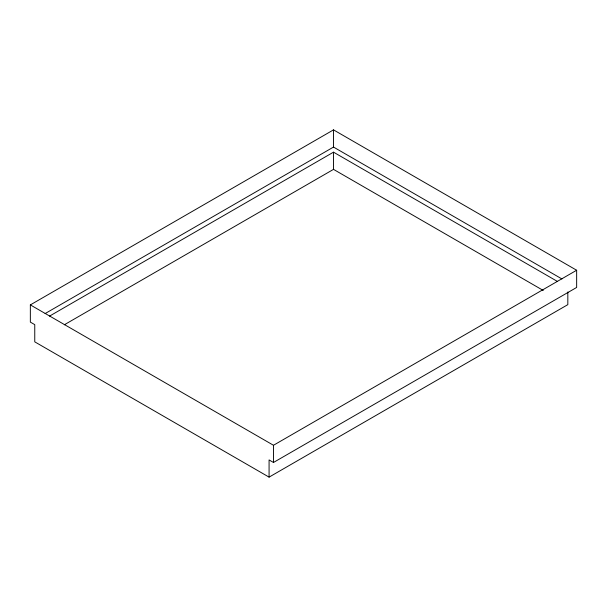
<?xml version="1.0" encoding="UTF-8"?>
<svg xmlns="http://www.w3.org/2000/svg" width="607" height="607" viewBox="0 0 607 607"><rect width="100%" height="100%" fill="white"/><g stroke="black" fill="none" stroke-linecap="round" stroke-linejoin="round"><path stroke-width="0.91" d="M30.35 304.896L333.516 129.868L576.65 270.244L576.65 287.445L273.484 462.473L269.076 459.931L269.076 477.132L34.758 341.847L34.758 324.646L30.35 322.105L30.35 304.896L273.484 445.272L576.65 270.244M45.1 313.584L333.516 147.069L561.915 278.939M49.531 316.118L333.516 152.167L557.18 281.299M64.304 324.791L333.516 169.368L543.25 290.457M269.076 477.132L567.826 304.646L567.826 291.975M333.516 129.868L333.516 147.069M333.516 152.167L333.516 169.368M273.484 445.272L273.484 462.473"/></g></svg>
